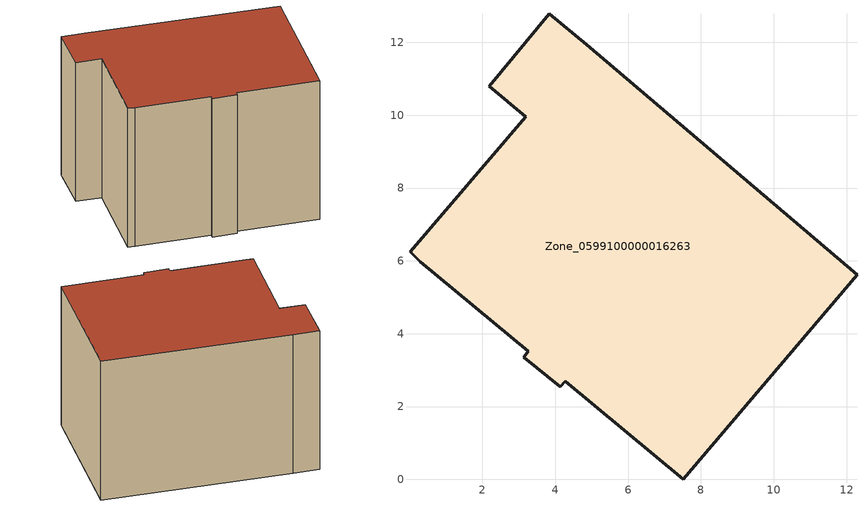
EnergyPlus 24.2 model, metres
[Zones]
Zone_0599100000016263
 floor ground (C_G): 3.19,9.96 2.18,10.8 3.83,12.79 4.86,11.94 12.28,5.62 7.51,0 4.28,2.69 4.13,2.55 3.13,3.36 3.26,3.52 0.29,5.98 0.02,6.25 z0
 wall outside (C_F): 3.13,3.36 4.13,2.55 4.28,2.69 7.51,0 12.28,5.62 4.86,11.94 3.83,12.79 2.18,10.8 3.19,9.96 0.02,6.25 0.29,5.98 3.26,3.52 3.13,3.36 z0:7.9
 roof outside (C_R): 3.26,3.52 3.13,3.36 4.13,2.55 4.28,2.69 7.51,0 12.28,5.62 4.86,11.94 3.83,12.79 2.18,10.8 3.19,9.96 0.02,6.25 0.29,5.98 z7.9
[BUILDING]
Pand.0599100000016263: North Axis=0; Terrain=City; Loads Convergence Tolerance Value=0.04; Temperature Convergence Tolerance Value=0.4; Solar Distribution=FullExterior; Maximum Number of Warmup Days=25; Minimum Number of Warmup Days=1
[Site:Location]
Rotterdam.The.Hague.AP_ZH_NLD Design_Conditions: Latitude=51.96; Longitude=4.45; Time Zone=1; Elevation=-4.5
[SITE:GROUNDTEMPERATURE:BUILDINGSURFACE]
18, 18, 18, 18, 18, 18, 18, 18, 18, 18, 18, 18
[MATERIAL] Thermal Absorptance=0.9; Solar Absorptance=0.7; Visible Absorptance=0.7
Name | Roughness | Thickness | Conductivity | Density | Specific Heat
G.TC.1946-1964 | MediumSmooth | 0.15 | 1 | 540 | 1210
F.TC.1946-1964 | Rough | 0.3 | 0.857143 | 1920 | 840
R.TC.1946-1964 | MediumRough | 0.2 | 0.235294 | 1500 | 1000
[CONSTRUCTION]
C_G: G.TC.1946-1964
C_F: F.TC.1946-1964
C_R: R.TC.1946-1964
[ZONE]
Zone_0599100000016263: Type=1; Multiplier=1; Ceiling Height=Autocalculate; Volume=Autocalculate; Floor Area=autocalculate; Part of Total Floor Area=Yes
[ZONEINFILTRATION:DESIGNFLOWRATE]
Infil_Zone_0599100000016263: Zone or ZoneList or Space or SpaceList=Zone_0599100000016263; Schedule=AlwaysOn; Design Flow Rate Calculation Method=Flow/Area; Flow Rate per Floor Area=0.003; Constant Term Coefficient=1; Temperature Term Coefficient=0; Velocity Term Coefficient=0; Velocity Squared Term Coefficient=0
[HVACTEMPLATE:ZONE:IDEALLOADSAIRSYSTEM]
Zone_0599100000016263: Maximum Heating Supply Air Temperature=50; Minimum Cooling Supply Air Temperature=13; Maximum Heating Supply Air Humidity Ratio=0.0156; Minimum Cooling Supply Air Humidity Ratio=0.0077; Heating Limit=NoLimit; Cooling Limit=NoLimit; Dehumidification Control Type=ConstantSensibleHeatRatio; Cooling Sensible Heat Ratio=0.7; Dehumidification Setpoint=60; Humidification Control Type=None; Humidification Setpoint=30; Outdoor Air Method=None; Outdoor Air Flow Rate per Person=0.00944; Outdoor Air Flow Rate per Zone Floor Area=0; Outdoor Air Flow Rate per Zone=0; Demand Controlled Ventilation Type=None; Outdoor Air Economizer Type=NoEconomizer; Heat Recovery Type=None; Sensible Heat Recovery Effectiveness=0.7; Latent Heat Recovery Effectiveness=0.65
[ZONECONTROL:THERMOSTAT]
ThermostatControl_Zone_0599100000016263: Zone or ZoneList=Zone_0599100000016263; Control Type Schedule=DualSetpointControlType; Control 1=Thermostat_Zone_0599100000016263; Temperature Difference Between Cutout And Setpoint=0
[THERMOSTATSETPOINT:DUALSETPOINT]
Thermostat_Zone_0599100000016263: Heating Setpoint Temperature Schedule=HeatingSetpoint_Zone_0599100000016263; Cooling Setpoint Temperature Schedule=CoolingSetpoint_Zone_0599100000016263
[SCHEDULE:COMPACT]
HeatingSetpoint_Zone_0599100000016263: Through: 12/31, For: AllDays, Until: 24:00, 21
CoolingSetpoint_Zone_0599100000016263: Through: 12/31, For: AllDays, Until: 24:00, 24
DualSetpointControlType: Through: 12/31, For: AllDays, Until: 24:00, 4
AlwaysOn: Through: 12/31, For: AllDays, Until: 24:00, 1
